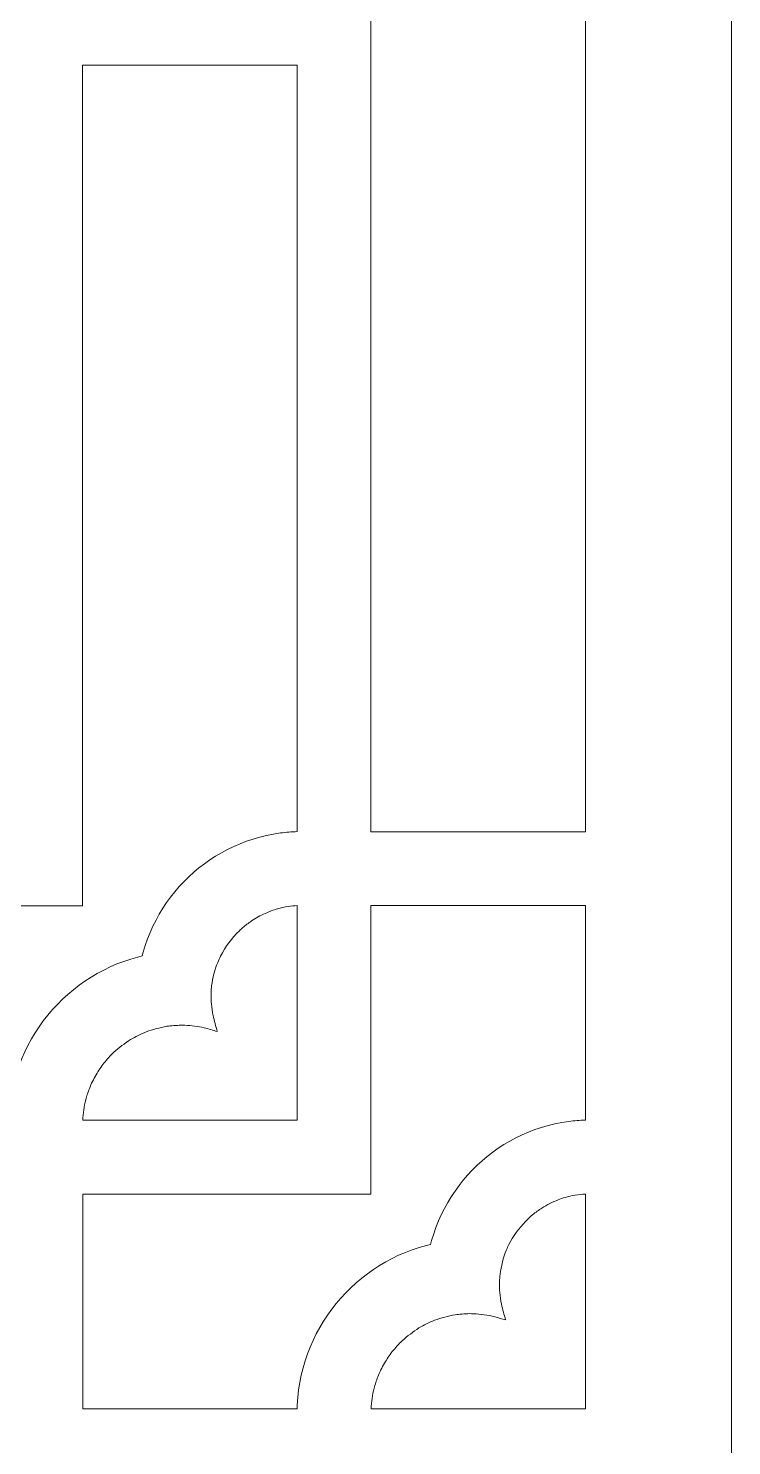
# Model space of a CAD drawing. Header units: centimetres. Extents: x -16.1 to -7.2, y -9.5 to 9.5.
# Drawn here: x -13.483 to -11.984, y -3.02 to 0 of the extents above; entities that cross this region are included whole.
import ezdxf

# ---------------------------------------------------------------- set-up
doc = ezdxf.new("R2010")
doc.units = ezdxf.units.CM
doc.header["$MEASUREMENT"] = 0
doc.layers.add('layer 1', color=7, linetype='Continuous')

msp = doc.modelspace()

# ---------------------------------------------------------------- linework, layer by layer
at = {"layer": 'layer 1', "color": 250, "lineweight": 9}
msp.add_open_spline([(-11.98374, 9.5), (-11.98374, 9.5), (-11.98374, -9.5), (-11.98374, -9.5), (-11.98374, -9.5), (-11.98374, -9.5), (-16.13676, -9.5), (-16.13676, -9.5), (-16.13676, -9.5), (-16.13676, -9.5), (-16.13676, 9.5), (-16.13676, 9.5), (-16.13676, 9.5), (-16.13676, 9.5), (-11.98374, 9.5), (-11.98374, 9.5)], degree=3, knots=[0, 0, 0, 0, 0.2, 0.2, 0.2, 0.2, 0.4, 0.4, 0.4, 0.4, 0.6, 0.6, 0.6, 0.6, 1, 1, 1, 1], dxfattribs=at)
at = {"layer": 'layer 1', "color": 7, "lineweight": 9}
for points, knots in [([(-12.29523, -1.71187), (-12.29523, -1.71187), (-12.29523, 1.71264), (-12.29523, 1.71264), (-12.29523, 1.71264), (-12.29523, 1.71264), (-12.7525, 1.71264), (-12.7525, 1.71264), (-12.7525, 1.71264), (-12.7525, 1.71264), (-12.7525, -1.71187), (-12.7525, -1.71187), (-12.7525, -1.71187), (-12.7525, -1.71187), (-12.29523, -1.71187), (-12.29523, -1.71187)], [0, 0, 0, 0, 0.2, 0.2, 0.2, 0.2, 0.4, 0.4, 0.4, 0.4, 0.6, 0.6, 0.6, 0.6, 1, 1, 1, 1]), ([(-13.45062, -2.11465), (-13.45062, -2.11465), (-13.4411, -2.10253), (-13.4411, -2.10253), (-13.4411, -2.10253), (-13.4411, -2.10253), (-13.43114, -2.09082), (-13.43114, -2.09082), (-13.43114, -2.09082), (-13.43114, -2.09082), (-13.42067, -2.07954), (-13.42067, -2.07954), (-13.42067, -2.07954), (-13.42067, -2.07954), (-13.40976, -2.0687), (-13.40976, -2.0687), (-13.40976, -2.0687), (-13.40976, -2.0687), (-13.39841, -2.05832), (-13.39841, -2.05832), (-13.39841, -2.05832), (-13.39841, -2.05832), (-13.38662, -2.04841), (-13.38662, -2.04841), (-13.38662, -2.04841), (-13.38662, -2.04841), (-13.37445, -2.03898), (-13.37445, -2.03898), (-13.37445, -2.03898), (-13.37445, -2.03898), (-13.36188, -2.03005), (-13.36188, -2.03005), (-13.36188, -2.03005), (-13.36188, -2.03005), (-13.34894, -2.02166), (-13.34894, -2.02166), (-13.34894, -2.02166), (-13.34894, -2.02166), (-13.3356, -2.0138), (-13.3356, -2.0138), (-13.3356, -2.0138), (-13.3356, -2.0138), (-13.32192, -2.00647), (-13.32192, -2.00647), (-13.32192, -2.00647), (-13.32192, -2.00647), (-13.30792, -1.99972), (-13.30792, -1.99972), (-13.30792, -1.99972), (-13.30792, -1.99972), (-13.29362, -1.99355), (-13.29362, -1.99355), (-13.29362, -1.99355), (-13.29362, -1.99355), (-13.27899, -1.98797), (-13.27899, -1.98797), (-13.27899, -1.98797), (-13.27899, -1.98797), (-13.26408, -1.98301), (-13.26408, -1.98301), (-13.26408, -1.98301), (-13.26408, -1.98301), (-13.2489, -1.97867), (-13.2489, -1.97867), (-13.2489, -1.97867), (-13.2489, -1.97867), (-13.23974, -1.97647), (-13.23974, -1.97647), (-13.23974, -1.97647), (-13.23974, -1.97647), (-13.23764, -1.96829), (-13.23764, -1.96829), (-13.23764, -1.96829), (-13.23764, -1.96829), (-13.23331, -1.95411), (-13.23331, -1.95411), (-13.23331, -1.95411), (-13.23331, -1.95411), (-13.22842, -1.94018), (-13.22842, -1.94018), (-13.22842, -1.94018), (-13.22842, -1.94018), (-13.22298, -1.92652), (-13.22298, -1.92652), (-13.22298, -1.92652), (-13.22298, -1.92652), (-13.21699, -1.91316), (-13.21699, -1.91316), (-13.21699, -1.91316), (-13.21699, -1.91316), (-13.21045, -1.90009), (-13.21045, -1.90009), (-13.21045, -1.90009), (-13.21045, -1.90009), (-13.20343, -1.88733), (-13.20343, -1.88733), (-13.20343, -1.88733), (-13.20343, -1.88733), (-13.19588, -1.8749), (-13.19588, -1.8749), (-13.19588, -1.8749), (-13.19588, -1.8749), (-13.18781, -1.86281), (-13.18781, -1.86281), (-13.18781, -1.86281), (-13.18781, -1.86281), (-13.1793, -1.85107), (-13.1793, -1.85107), (-13.1793, -1.85107), (-13.1793, -1.85107), (-13.17031, -1.83972), (-13.17031, -1.83972), (-13.17031, -1.83972), (-13.17031, -1.83972), (-13.1609, -1.82874), (-13.1609, -1.82874), (-13.1609, -1.82874), (-13.1609, -1.82874), (-13.15103, -1.81816), (-13.15103, -1.81816), (-13.15103, -1.81816), (-13.15103, -1.81816), (-13.14072, -1.80798), (-13.14072, -1.80798), (-13.14072, -1.80798), (-13.14072, -1.80798), (-13.13003, -1.79823), (-13.13003, -1.79823), (-13.13003, -1.79823), (-13.13003, -1.79823), (-13.11895, -1.78894), (-13.11895, -1.78894), (-13.11895, -1.78894), (-13.11895, -1.78894), (-13.10747, -1.78008), (-13.10747, -1.78008), (-13.10747, -1.78008), (-13.10747, -1.78008), (-13.09565, -1.77169), (-13.09565, -1.77169), (-13.09565, -1.77169), (-13.09565, -1.77169), (-13.08345, -1.76379), (-13.08345, -1.76379), (-13.08345, -1.76379), (-13.08345, -1.76379), (-13.07093, -1.75638), (-13.07093, -1.75638), (-13.07093, -1.75638), (-13.07093, -1.75638), (-13.05808, -1.74949), (-13.05808, -1.74949), (-13.05808, -1.74949), (-13.05808, -1.74949), (-13.04492, -1.7431), (-13.04492, -1.7431), (-13.04492, -1.7431), (-13.04492, -1.7431), (-13.03147, -1.73726), (-13.03147, -1.73726), (-13.03147, -1.73726), (-13.03147, -1.73726), (-13.01774, -1.73198), (-13.01774, -1.73198), (-13.01774, -1.73198), (-13.01774, -1.73198), (-13.00374, -1.72725), (-13.00374, -1.72725), (-13.00374, -1.72725), (-13.00374, -1.72725), (-12.98949, -1.72312), (-12.98949, -1.72312), (-12.98949, -1.72312), (-12.98949, -1.72312), (-12.975, -1.71957), (-12.975, -1.71957), (-12.975, -1.71957), (-12.975, -1.71957), (-12.96028, -1.71664), (-12.96028, -1.71664), (-12.96028, -1.71664), (-12.96028, -1.71664), (-12.94535, -1.71432), (-12.94535, -1.71432), (-12.94535, -1.71432), (-12.93348, -1.713), (-12.92172, -1.71177), (-12.90977, -1.71149), (-12.90977, -1.71149), (-12.90977, -1.71149), (-12.90977, -0.07862), (-12.90977, -0.07862), (-12.90977, -0.07862), (-12.90977, -0.07862), (-13.36707, -0.07862), (-13.36707, -0.07862), (-13.36707, -0.07862), (-13.36707, -0.07862), (-13.36707, -1.86935), (-13.36707, -1.86935), (-13.36707, -1.86935), (-13.36707, -1.86935), (-13.98161, -1.86935), (-13.98161, -1.86935), (-13.98161, -1.86935), (-13.98161, -1.86935), (-13.98161, -2.32662), (-13.98161, -2.32662), (-13.98161, -2.32662), (-13.98161, -2.32662), (-13.52415, -2.32662), (-13.52415, -2.32662), (-13.52415, -2.32662), (-13.52415, -2.32662), (-13.52396, -2.31902), (-13.52396, -2.31902), (-13.52396, -2.31902), (-13.52396, -2.31902), (-13.52289, -2.30275), (-13.52289, -2.30275), (-13.52289, -2.30275), (-13.52289, -2.30275), (-13.52111, -2.28667), (-13.52111, -2.28667), (-13.52111, -2.28667), (-13.52111, -2.28667), (-13.51865, -2.27081), (-13.51865, -2.27081), (-13.51865, -2.27081), (-13.51865, -2.27081), (-13.51551, -2.25516), (-13.51551, -2.25516), (-13.51551, -2.25516), (-13.51551, -2.25516), (-13.51171, -2.23977), (-13.51171, -2.23977), (-13.51171, -2.23977), (-13.51171, -2.23977), (-13.50728, -2.22461), (-13.50728, -2.22461), (-13.50728, -2.22461), (-13.50728, -2.22461), (-13.50222, -2.20975), (-13.50222, -2.20975), (-13.50222, -2.20975), (-13.50222, -2.20975), (-13.49656, -2.19518), (-13.49656, -2.19518), (-13.49656, -2.19518), (-13.49656, -2.19518), (-13.49027, -2.1809), (-13.49027, -2.1809), (-13.49027, -2.1809), (-13.49027, -2.1809), (-13.48343, -2.16695), (-13.48343, -2.16695), (-13.48343, -2.16695), (-13.48343, -2.16695), (-13.47605, -2.15334), (-13.47605, -2.15334), (-13.47605, -2.15334), (-13.47605, -2.15334), (-13.46809, -2.14008), (-13.46809, -2.14008), (-13.46809, -2.14008), (-13.46809, -2.14008), (-13.45962, -2.12717), (-13.45962, -2.12717), (-13.45962, -2.12717), (-13.45962, -2.12717), (-13.45062, -2.11465), (-13.45062, -2.11465)], [0, 0, 0, 0, 0.0144928, 0.0144928, 0.0144928, 0.0144928, 0.0289855, 0.0289855, 0.0289855, 0.0289855, 0.0434783, 0.0434783, 0.0434783, 0.0434783, 0.057971, 0.057971, 0.057971, 0.057971, 0.0724638, 0.0724638, 0.0724638, 0.0724638, 0.0869565, 0.0869565, 0.0869565, 0.0869565, 0.1014493, 0.1014493, 0.1014493, 0.1014493, 0.115942, 0.115942, 0.115942, 0.115942, 0.1304348, 0.1304348, 0.1304348, 0.1304348, 0.1449275, 0.1449275, 0.1449275, 0.1449275, 0.1594203, 0.1594203, 0.1594203, 0.1594203, 0.173913, 0.173913, 0.173913, 0.173913, 0.1884058, 0.1884058, 0.1884058, 0.1884058, 0.2028986, 0.2028986, 0.2028986, 0.2028986, 0.2173913, 0.2173913, 0.2173913, 0.2173913, 0.2318841, 0.2318841, 0.2318841, 0.2318841, 0.2463768, 0.2463768, 0.2463768, 0.2463768, 0.2608696, 0.2608696, 0.2608696, 0.2608696, 0.2753623, 0.2753623, 0.2753623, 0.2753623, 0.2898551, 0.2898551, 0.2898551, 0.2898551, 0.3043478, 0.3043478, 0.3043478, 0.3043478, 0.3188406, 0.3188406, 0.3188406, 0.3188406, 0.3333333, 0.3333333, 0.3333333, 0.3333333, 0.3478261, 0.3478261, 0.3478261, 0.3478261, 0.3623188, 0.3623188, 0.3623188, 0.3623188, 0.3768116, 0.3768116, 0.3768116, 0.3768116, 0.3913043, 0.3913043, 0.3913043, 0.3913043, 0.4057971, 0.4057971, 0.4057971, 0.4057971, 0.4202899, 0.4202899, 0.4202899, 0.4202899, 0.4347826, 0.4347826, 0.4347826, 0.4347826, 0.4492754, 0.4492754, 0.4492754, 0.4492754, 0.4637681, 0.4637681, 0.4637681, 0.4637681, 0.4782609, 0.4782609, 0.4782609, 0.4782609, 0.4927536, 0.4927536, 0.4927536, 0.4927536, 0.5072464, 0.5072464, 0.5072464, 0.5072464, 0.5217391, 0.5217391, 0.5217391, 0.5217391, 0.5362319, 0.5362319, 0.5362319, 0.5362319, 0.5507246, 0.5507246, 0.5507246, 0.5507246, 0.5652174, 0.5652174, 0.5652174, 0.5652174, 0.5797101, 0.5797101, 0.5797101, 0.5797101, 0.5942029, 0.5942029, 0.5942029, 0.5942029, 0.6086957, 0.6086957, 0.6086957, 0.6086957, 0.6231884, 0.6231884, 0.6231884, 0.6231884, 0.6376812, 0.6376812, 0.6376812, 0.6376812, 0.6521739, 0.6521739, 0.6521739, 0.6521739, 0.6666667, 0.6666667, 0.6666667, 0.6666667, 0.6811594, 0.6811594, 0.6811594, 0.6811594, 0.6956522, 0.6956522, 0.6956522, 0.6956522, 0.7101449, 0.7101449, 0.7101449, 0.7101449, 0.7246377, 0.7246377, 0.7246377, 0.7246377, 0.7391304, 0.7391304, 0.7391304, 0.7391304, 0.7536232, 0.7536232, 0.7536232, 0.7536232, 0.7681159, 0.7681159, 0.7681159, 0.7681159, 0.7826087, 0.7826087, 0.7826087, 0.7826087, 0.7971014, 0.7971014, 0.7971014, 0.7971014, 0.8115942, 0.8115942, 0.8115942, 0.8115942, 0.826087, 0.826087, 0.826087, 0.826087, 0.8405797, 0.8405797, 0.8405797, 0.8405797, 0.8550725, 0.8550725, 0.8550725, 0.8550725, 0.8695652, 0.8695652, 0.8695652, 0.8695652, 0.884058, 0.884058, 0.884058, 0.884058, 0.8985507, 0.8985507, 0.8985507, 0.8985507, 0.9130435, 0.9130435, 0.9130435, 0.9130435, 0.9275362, 0.9275362, 0.9275362, 0.9275362, 0.942029, 0.942029, 0.942029, 0.942029, 0.9565217, 0.9565217, 0.9565217, 0.9565217, 0.9710145, 0.9710145, 0.9710145, 0.9710145, 1, 1, 1, 1]), ([(-12.85352, -2.75462), (-12.85352, -2.75462), (-12.84504, -2.74173), (-12.84504, -2.74173), (-12.84504, -2.74173), (-12.84504, -2.74173), (-12.83607, -2.7292), (-12.83607, -2.7292), (-12.83607, -2.7292), (-12.83607, -2.7292), (-12.82656, -2.71708), (-12.82656, -2.71708), (-12.82656, -2.71708), (-12.82656, -2.71708), (-12.81658, -2.70538), (-12.81658, -2.70538), (-12.81658, -2.70538), (-12.81658, -2.70538), (-12.80612, -2.69408), (-12.80612, -2.69408), (-12.80612, -2.69408), (-12.80612, -2.69408), (-12.79522, -2.68326), (-12.79522, -2.68326), (-12.79522, -2.68326), (-12.79522, -2.68326), (-12.78387, -2.67287), (-12.78387, -2.67287), (-12.78387, -2.67287), (-12.78387, -2.67287), (-12.77208, -2.66295), (-12.77208, -2.66295), (-12.77208, -2.66295), (-12.77208, -2.66295), (-12.75991, -2.65353), (-12.75991, -2.65353), (-12.75991, -2.65353), (-12.75991, -2.65353), (-12.74733, -2.64461), (-12.74733, -2.64461), (-12.74733, -2.64461), (-12.74733, -2.64461), (-12.73436, -2.63622), (-12.73436, -2.63622), (-12.73436, -2.63622), (-12.73436, -2.63622), (-12.72105, -2.62834), (-12.72105, -2.62834), (-12.72105, -2.62834), (-12.72105, -2.62834), (-12.70738, -2.62102), (-12.70738, -2.62102), (-12.70738, -2.62102), (-12.70738, -2.62102), (-12.69337, -2.61428), (-12.69337, -2.61428), (-12.69337, -2.61428), (-12.69337, -2.61428), (-12.67904, -2.60811), (-12.67904, -2.60811), (-12.67904, -2.60811), (-12.67904, -2.60811), (-12.66444, -2.60253), (-12.66444, -2.60253), (-12.66444, -2.60253), (-12.66444, -2.60253), (-12.64951, -2.59757), (-12.64951, -2.59757), (-12.64951, -2.59757), (-12.64951, -2.59757), (-12.63433, -2.59323), (-12.63433, -2.59323), (-12.63433, -2.59323), (-12.63433, -2.59323), (-12.62517, -2.59102), (-12.62517, -2.59102), (-12.62517, -2.59102), (-12.62517, -2.59102), (-12.62307, -2.58285), (-12.62307, -2.58285), (-12.62307, -2.58285), (-12.62307, -2.58285), (-12.61877, -2.56867), (-12.61877, -2.56867), (-12.61877, -2.56867), (-12.61877, -2.56867), (-12.61387, -2.55474), (-12.61387, -2.55474), (-12.61387, -2.55474), (-12.61387, -2.55474), (-12.60844, -2.54108), (-12.60844, -2.54108), (-12.60844, -2.54108), (-12.60844, -2.54108), (-12.60244, -2.5277), (-12.60244, -2.5277), (-12.60244, -2.5277), (-12.60244, -2.5277), (-12.59591, -2.51463), (-12.59591, -2.51463), (-12.59591, -2.51463), (-12.59591, -2.51463), (-12.58885, -2.50187), (-12.58885, -2.50187), (-12.58885, -2.50187), (-12.58885, -2.50187), (-12.5813, -2.48945), (-12.5813, -2.48945), (-12.5813, -2.48945), (-12.5813, -2.48945), (-12.57326, -2.47736), (-12.57326, -2.47736), (-12.57326, -2.47736), (-12.57326, -2.47736), (-12.56474, -2.46563), (-12.56474, -2.46563), (-12.56474, -2.46563), (-12.56474, -2.46563), (-12.55577, -2.45426), (-12.55577, -2.45426), (-12.55577, -2.45426), (-12.55577, -2.45426), (-12.54633, -2.44328), (-12.54633, -2.44328), (-12.54633, -2.44328), (-12.54633, -2.44328), (-12.53645, -2.43272), (-12.53645, -2.43272), (-12.53645, -2.43272), (-12.53645, -2.43272), (-12.52618, -2.42254), (-12.52618, -2.42254), (-12.52618, -2.42254), (-12.52618, -2.42254), (-12.51548, -2.41279), (-12.51548, -2.41279), (-12.51548, -2.41279), (-12.51548, -2.41279), (-12.50441, -2.4035), (-12.50441, -2.4035), (-12.50441, -2.4035), (-12.50441, -2.4035), (-12.49292, -2.39464), (-12.49292, -2.39464), (-12.49292, -2.39464), (-12.49292, -2.39464), (-12.48108, -2.38625), (-12.48108, -2.38625), (-12.48108, -2.38625), (-12.48108, -2.38625), (-12.46891, -2.37835), (-12.46891, -2.37835), (-12.46891, -2.37835), (-12.46891, -2.37835), (-12.45638, -2.37094), (-12.45638, -2.37094), (-12.45638, -2.37094), (-12.45638, -2.37094), (-12.44353, -2.36403), (-12.44353, -2.36403), (-12.44353, -2.36403), (-12.44353, -2.36403), (-12.43038, -2.35766), (-12.43038, -2.35766), (-12.43038, -2.35766), (-12.43038, -2.35766), (-12.41692, -2.35182), (-12.41692, -2.35182), (-12.41692, -2.35182), (-12.41692, -2.35182), (-12.40319, -2.34653), (-12.40319, -2.34653), (-12.40319, -2.34653), (-12.40319, -2.34653), (-12.38917, -2.34181), (-12.38917, -2.34181), (-12.38917, -2.34181), (-12.38917, -2.34181), (-12.37492, -2.33767), (-12.37492, -2.33767), (-12.37492, -2.33767), (-12.37492, -2.33767), (-12.36042, -2.33413), (-12.36042, -2.33413), (-12.36042, -2.33413), (-12.36042, -2.33413), (-12.34571, -2.33119), (-12.34571, -2.33119), (-12.34571, -2.33119), (-12.34571, -2.33119), (-12.33078, -2.32888), (-12.33078, -2.32888), (-12.33078, -2.32888), (-12.31894, -2.32756), (-12.30717, -2.32633), (-12.29523, -2.32605), (-12.29523, -2.32605), (-12.29523, -2.32605), (-12.29523, -1.86914), (-12.29523, -1.86914), (-12.29523, -1.86914), (-12.29523, -1.86914), (-12.7525, -1.86914), (-12.7525, -1.86914), (-12.7525, -1.86914), (-12.7525, -1.86914), (-12.7525, -2.48389), (-12.7525, -2.48389), (-12.7525, -2.48389), (-12.7525, -2.48389), (-13.36677, -2.48389), (-13.36677, -2.48389), (-13.36677, -2.48389), (-13.36677, -2.48389), (-13.36677, -2.94118), (-13.36677, -2.94118), (-13.36677, -2.94118), (-13.36677, -2.94118), (-12.90958, -2.94118), (-12.90958, -2.94118), (-12.90958, -2.94118), (-12.90958, -2.94118), (-12.90942, -2.93358), (-12.90942, -2.93358), (-12.90942, -2.93358), (-12.90942, -2.93358), (-12.90833, -2.91731), (-12.90833, -2.91731), (-12.90833, -2.91731), (-12.90833, -2.91731), (-12.90655, -2.90123), (-12.90655, -2.90123), (-12.90655, -2.90123), (-12.90655, -2.90123), (-12.90409, -2.88537), (-12.90409, -2.88537), (-12.90409, -2.88537), (-12.90409, -2.88537), (-12.90094, -2.86972), (-12.90094, -2.86972), (-12.90094, -2.86972), (-12.90094, -2.86972), (-12.89716, -2.85433), (-12.89716, -2.85433), (-12.89716, -2.85433), (-12.89716, -2.85433), (-12.8927, -2.83917), (-12.8927, -2.83917), (-12.8927, -2.83917), (-12.8927, -2.83917), (-12.88765, -2.82431), (-12.88765, -2.82431), (-12.88765, -2.82431), (-12.88765, -2.82431), (-12.88199, -2.80973), (-12.88199, -2.80973), (-12.88199, -2.80973), (-12.88199, -2.80973), (-12.87572, -2.79546), (-12.87572, -2.79546), (-12.87572, -2.79546), (-12.87572, -2.79546), (-12.86889, -2.7815), (-12.86889, -2.7815), (-12.86889, -2.7815), (-12.86889, -2.7815), (-12.86148, -2.7679), (-12.86148, -2.7679), (-12.86148, -2.7679), (-12.86148, -2.7679), (-12.85352, -2.75462), (-12.85352, -2.75462)], [0, 0, 0, 0, 0.0144928, 0.0144928, 0.0144928, 0.0144928, 0.0289855, 0.0289855, 0.0289855, 0.0289855, 0.0434783, 0.0434783, 0.0434783, 0.0434783, 0.057971, 0.057971, 0.057971, 0.057971, 0.0724638, 0.0724638, 0.0724638, 0.0724638, 0.0869565, 0.0869565, 0.0869565, 0.0869565, 0.1014493, 0.1014493, 0.1014493, 0.1014493, 0.115942, 0.115942, 0.115942, 0.115942, 0.1304348, 0.1304348, 0.1304348, 0.1304348, 0.1449275, 0.1449275, 0.1449275, 0.1449275, 0.1594203, 0.1594203, 0.1594203, 0.1594203, 0.173913, 0.173913, 0.173913, 0.173913, 0.1884058, 0.1884058, 0.1884058, 0.1884058, 0.2028986, 0.2028986, 0.2028986, 0.2028986, 0.2173913, 0.2173913, 0.2173913, 0.2173913, 0.2318841, 0.2318841, 0.2318841, 0.2318841, 0.2463768, 0.2463768, 0.2463768, 0.2463768, 0.2608696, 0.2608696, 0.2608696, 0.2608696, 0.2753623, 0.2753623, 0.2753623, 0.2753623, 0.2898551, 0.2898551, 0.2898551, 0.2898551, 0.3043478, 0.3043478, 0.3043478, 0.3043478, 0.3188406, 0.3188406, 0.3188406, 0.3188406, 0.3333333, 0.3333333, 0.3333333, 0.3333333, 0.3478261, 0.3478261, 0.3478261, 0.3478261, 0.3623188, 0.3623188, 0.3623188, 0.3623188, 0.3768116, 0.3768116, 0.3768116, 0.3768116, 0.3913043, 0.3913043, 0.3913043, 0.3913043, 0.4057971, 0.4057971, 0.4057971, 0.4057971, 0.4202899, 0.4202899, 0.4202899, 0.4202899, 0.4347826, 0.4347826, 0.4347826, 0.4347826, 0.4492754, 0.4492754, 0.4492754, 0.4492754, 0.4637681, 0.4637681, 0.4637681, 0.4637681, 0.4782609, 0.4782609, 0.4782609, 0.4782609, 0.4927536, 0.4927536, 0.4927536, 0.4927536, 0.5072464, 0.5072464, 0.5072464, 0.5072464, 0.5217391, 0.5217391, 0.5217391, 0.5217391, 0.5362319, 0.5362319, 0.5362319, 0.5362319, 0.5507246, 0.5507246, 0.5507246, 0.5507246, 0.5652174, 0.5652174, 0.5652174, 0.5652174, 0.5797101, 0.5797101, 0.5797101, 0.5797101, 0.5942029, 0.5942029, 0.5942029, 0.5942029, 0.6086957, 0.6086957, 0.6086957, 0.6086957, 0.6231884, 0.6231884, 0.6231884, 0.6231884, 0.6376812, 0.6376812, 0.6376812, 0.6376812, 0.6521739, 0.6521739, 0.6521739, 0.6521739, 0.6666667, 0.6666667, 0.6666667, 0.6666667, 0.6811594, 0.6811594, 0.6811594, 0.6811594, 0.6956522, 0.6956522, 0.6956522, 0.6956522, 0.7101449, 0.7101449, 0.7101449, 0.7101449, 0.7246377, 0.7246377, 0.7246377, 0.7246377, 0.7391304, 0.7391304, 0.7391304, 0.7391304, 0.7536232, 0.7536232, 0.7536232, 0.7536232, 0.7681159, 0.7681159, 0.7681159, 0.7681159, 0.7826087, 0.7826087, 0.7826087, 0.7826087, 0.7971014, 0.7971014, 0.7971014, 0.7971014, 0.8115942, 0.8115942, 0.8115942, 0.8115942, 0.826087, 0.826087, 0.826087, 0.826087, 0.8405797, 0.8405797, 0.8405797, 0.8405797, 0.8550725, 0.8550725, 0.8550725, 0.8550725, 0.8695652, 0.8695652, 0.8695652, 0.8695652, 0.884058, 0.884058, 0.884058, 0.884058, 0.8985507, 0.8985507, 0.8985507, 0.8985507, 0.9130435, 0.9130435, 0.9130435, 0.9130435, 0.9275362, 0.9275362, 0.9275362, 0.9275362, 0.942029, 0.942029, 0.942029, 0.942029, 0.9565217, 0.9565217, 0.9565217, 0.9565217, 0.9710145, 0.9710145, 0.9710145, 0.9710145, 1, 1, 1, 1]), ([(-12.95131, -1.87588), (-12.96045, -1.87834), (-12.9692, -1.88186), (-12.97781, -1.88572), (-12.97781, -1.88572), (-12.98798, -1.89036), (-12.99767, -1.89571), (-13.00707, -1.90171), (-13.00707, -1.90171), (-13.01339, -1.90644), (-13.01987, -1.91091), (-13.02575, -1.91615), (-13.02575, -1.91615), (-13.02816, -1.91833), (-13.03048, -1.92052), (-13.03281, -1.92275), (-13.03281, -1.92275), (-13.04878, -1.93848), (-13.06316, -1.9568), (-13.07301, -1.97703), (-13.07301, -1.97703), (-13.07505, -1.98132), (-13.07702, -1.98566), (-13.07889, -1.99003), (-13.07889, -1.99003), (-13.08559, -2.00595), (-13.0895, -2.0232), (-13.09193, -2.04027), (-13.09193, -2.04027), (-13.09193, -2.04027), (-13.09231, -2.04311), (-13.09231, -2.04311), (-13.09231, -2.04311), (-13.09316, -2.05496), (-13.09369, -2.06703), (-13.09253, -2.07886), (-13.09253, -2.07886), (-13.09168, -2.08714), (-13.09048, -2.09532), (-13.08881, -2.10347), (-13.08881, -2.10347), (-13.08638, -2.11494), (-13.08307, -2.12619), (-13.07995, -2.1375), (-13.07995, -2.1375), (-13.08917, -2.1347), (-13.09822, -2.13157), (-13.10762, -2.12953), (-13.10762, -2.12953), (-13.1213, -2.12668), (-13.13492, -2.1249), (-13.14887, -2.1242), (-13.14887, -2.1242), (-13.15951, -2.12371), (-13.17014, -2.1245), (-13.18076, -2.12559), (-13.18076, -2.12559), (-13.18305, -2.12583), (-13.18535, -2.1261), (-13.18765, -2.12639), (-13.18765, -2.12639), (-13.2026, -2.12909), (-13.21713, -2.133), (-13.2314, -2.13823), (-13.2314, -2.13823), (-13.24297, -2.14252), (-13.25404, -2.14842), (-13.26474, -2.15455), (-13.26474, -2.15455), (-13.27735, -2.16267), (-13.2891, -2.17168), (-13.30021, -2.18177), (-13.30021, -2.18177), (-13.30792, -2.18885), (-13.31478, -2.19678), (-13.32143, -2.20487), (-13.32143, -2.20487), (-13.32767, -2.21256), (-13.33297, -2.2209), (-13.338, -2.22942), (-13.338, -2.22942), (-13.34347, -2.23886), (-13.34861, -2.24863), (-13.35247, -2.25885), (-13.35247, -2.25885), (-13.35542, -2.26675), (-13.35802, -2.2747), (-13.36037, -2.28281), (-13.36037, -2.28281), (-13.36366, -2.29728), (-13.36578, -2.3118), (-13.36666, -2.32662), (-13.36666, -2.32662), (-13.36666, -2.32662), (-12.90977, -2.32662), (-12.90977, -2.32662), (-12.90977, -2.32662), (-12.90977, -2.32662), (-12.90977, -1.86913), (-12.90977, -1.86913), (-12.90977, -1.86913), (-12.91603, -1.86943), (-12.92227, -1.87005), (-12.92845, -1.87081), (-12.92845, -1.87081), (-12.93616, -1.87221), (-12.94377, -1.87391), (-12.95131, -1.87588)], [0, 0, 0, 0, 0.0357143, 0.0357143, 0.0357143, 0.0357143, 0.0714286, 0.0714286, 0.0714286, 0.0714286, 0.1071429, 0.1071429, 0.1071429, 0.1071429, 0.1428571, 0.1428571, 0.1428571, 0.1428571, 0.1785714, 0.1785714, 0.1785714, 0.1785714, 0.2142857, 0.2142857, 0.2142857, 0.2142857, 0.25, 0.25, 0.25, 0.25, 0.2857143, 0.2857143, 0.2857143, 0.2857143, 0.3214286, 0.3214286, 0.3214286, 0.3214286, 0.3571429, 0.3571429, 0.3571429, 0.3571429, 0.3928571, 0.3928571, 0.3928571, 0.3928571, 0.4285714, 0.4285714, 0.4285714, 0.4285714, 0.4642857, 0.4642857, 0.4642857, 0.4642857, 0.5, 0.5, 0.5, 0.5, 0.5357143, 0.5357143, 0.5357143, 0.5357143, 0.5714286, 0.5714286, 0.5714286, 0.5714286, 0.6071429, 0.6071429, 0.6071429, 0.6071429, 0.6428571, 0.6428571, 0.6428571, 0.6428571, 0.6785714, 0.6785714, 0.6785714, 0.6785714, 0.7142857, 0.7142857, 0.7142857, 0.7142857, 0.75, 0.75, 0.75, 0.75, 0.7857143, 0.7857143, 0.7857143, 0.7857143, 0.8214286, 0.8214286, 0.8214286, 0.8214286, 0.8571429, 0.8571429, 0.8571429, 0.8571429, 0.8928571, 0.8928571, 0.8928571, 0.8928571, 0.9285714, 0.9285714, 0.9285714, 0.9285714, 1, 1, 1, 1]), ([(-12.35356, -2.49615), (-12.36562, -2.50098), (-12.37705, -2.50675), (-12.38815, -2.51351), (-12.38815, -2.51351), (-12.39502, -2.51776), (-12.40128, -2.52282), (-12.40776, -2.52766), (-12.40776, -2.52766), (-12.41312, -2.53235), (-12.41826, -2.53722), (-12.42324, -2.54232), (-12.42324, -2.54232), (-12.4371, -2.55686), (-12.44963, -2.57348), (-12.45846, -2.59159), (-12.45846, -2.59159), (-12.46024, -2.59533), (-12.46196, -2.59912), (-12.46363, -2.60295), (-12.46363, -2.60295), (-12.47071, -2.61946), (-12.47484, -2.63708), (-12.47736, -2.65483), (-12.47736, -2.65483), (-12.47736, -2.65483), (-12.47775, -2.65767), (-12.47775, -2.65767), (-12.47775, -2.65767), (-12.47859, -2.6695), (-12.47911, -2.68159), (-12.47799, -2.69342), (-12.47799, -2.69342), (-12.47714, -2.70169), (-12.47591, -2.70986), (-12.47424, -2.71802), (-12.47424, -2.71802), (-12.47183, -2.7295), (-12.4685, -2.74073), (-12.46541, -2.75206), (-12.46541, -2.75206), (-12.47301, -2.74975), (-12.48061, -2.74735), (-12.48827, -2.74516), (-12.48827, -2.74516), (-12.50347, -2.74167), (-12.51874, -2.73954), (-12.53433, -2.73874), (-12.53433, -2.73874), (-12.54496, -2.73825), (-12.5556, -2.73906), (-12.56618, -2.74014), (-12.56618, -2.74014), (-12.56851, -2.74039), (-12.5708, -2.74066), (-12.5731, -2.74094), (-12.5731, -2.74094), (-12.58806, -2.74365), (-12.60259, -2.74756), (-12.61686, -2.75277), (-12.61686, -2.75277), (-12.6284, -2.75706), (-12.6395, -2.76297), (-12.65017, -2.7691), (-12.65017, -2.7691), (-12.66277, -2.77723), (-12.67456, -2.78624), (-12.68567, -2.79632), (-12.68567, -2.79632), (-12.69337, -2.80339), (-12.70024, -2.81134), (-12.70688, -2.81943), (-12.70688, -2.81943), (-12.71309, -2.82712), (-12.71843, -2.83546), (-12.72346, -2.84398), (-12.72346, -2.84398), (-12.72893, -2.85341), (-12.73407, -2.86319), (-12.73792, -2.87341), (-12.73792, -2.87341), (-12.74085, -2.8813), (-12.74348, -2.88926), (-12.74583, -2.89736), (-12.74583, -2.89736), (-12.74911, -2.91184), (-12.75124, -2.92634), (-12.75209, -2.94118), (-12.75209, -2.94118), (-12.75209, -2.94118), (-12.29523, -2.94118), (-12.29523, -2.94118), (-12.29523, -2.94118), (-12.29523, -2.94118), (-12.29523, -2.48369), (-12.29523, -2.48369), (-12.29523, -2.48369), (-12.30255, -2.48406), (-12.31005, -2.48463), (-12.31727, -2.486), (-12.31727, -2.486), (-12.32443, -2.48739), (-12.33149, -2.48902), (-12.33855, -2.49092), (-12.33855, -2.49092), (-12.34366, -2.49233), (-12.34861, -2.4942), (-12.35356, -2.49615)], [0, 0, 0, 0, 0.0357143, 0.0357143, 0.0357143, 0.0357143, 0.0714286, 0.0714286, 0.0714286, 0.0714286, 0.1071429, 0.1071429, 0.1071429, 0.1071429, 0.1428571, 0.1428571, 0.1428571, 0.1428571, 0.1785714, 0.1785714, 0.1785714, 0.1785714, 0.2142857, 0.2142857, 0.2142857, 0.2142857, 0.25, 0.25, 0.25, 0.25, 0.2857143, 0.2857143, 0.2857143, 0.2857143, 0.3214286, 0.3214286, 0.3214286, 0.3214286, 0.3571429, 0.3571429, 0.3571429, 0.3571429, 0.3928571, 0.3928571, 0.3928571, 0.3928571, 0.4285714, 0.4285714, 0.4285714, 0.4285714, 0.4642857, 0.4642857, 0.4642857, 0.4642857, 0.5, 0.5, 0.5, 0.5, 0.5357143, 0.5357143, 0.5357143, 0.5357143, 0.5714286, 0.5714286, 0.5714286, 0.5714286, 0.6071429, 0.6071429, 0.6071429, 0.6071429, 0.6428571, 0.6428571, 0.6428571, 0.6428571, 0.6785714, 0.6785714, 0.6785714, 0.6785714, 0.7142857, 0.7142857, 0.7142857, 0.7142857, 0.75, 0.75, 0.75, 0.75, 0.7857143, 0.7857143, 0.7857143, 0.7857143, 0.8214286, 0.8214286, 0.8214286, 0.8214286, 0.8571429, 0.8571429, 0.8571429, 0.8571429, 0.8928571, 0.8928571, 0.8928571, 0.8928571, 0.9285714, 0.9285714, 0.9285714, 0.9285714, 1, 1, 1, 1])]:
    msp.add_open_spline(points, degree=3, knots=knots, dxfattribs=at)

doc.saveas('drawing.dxf')
